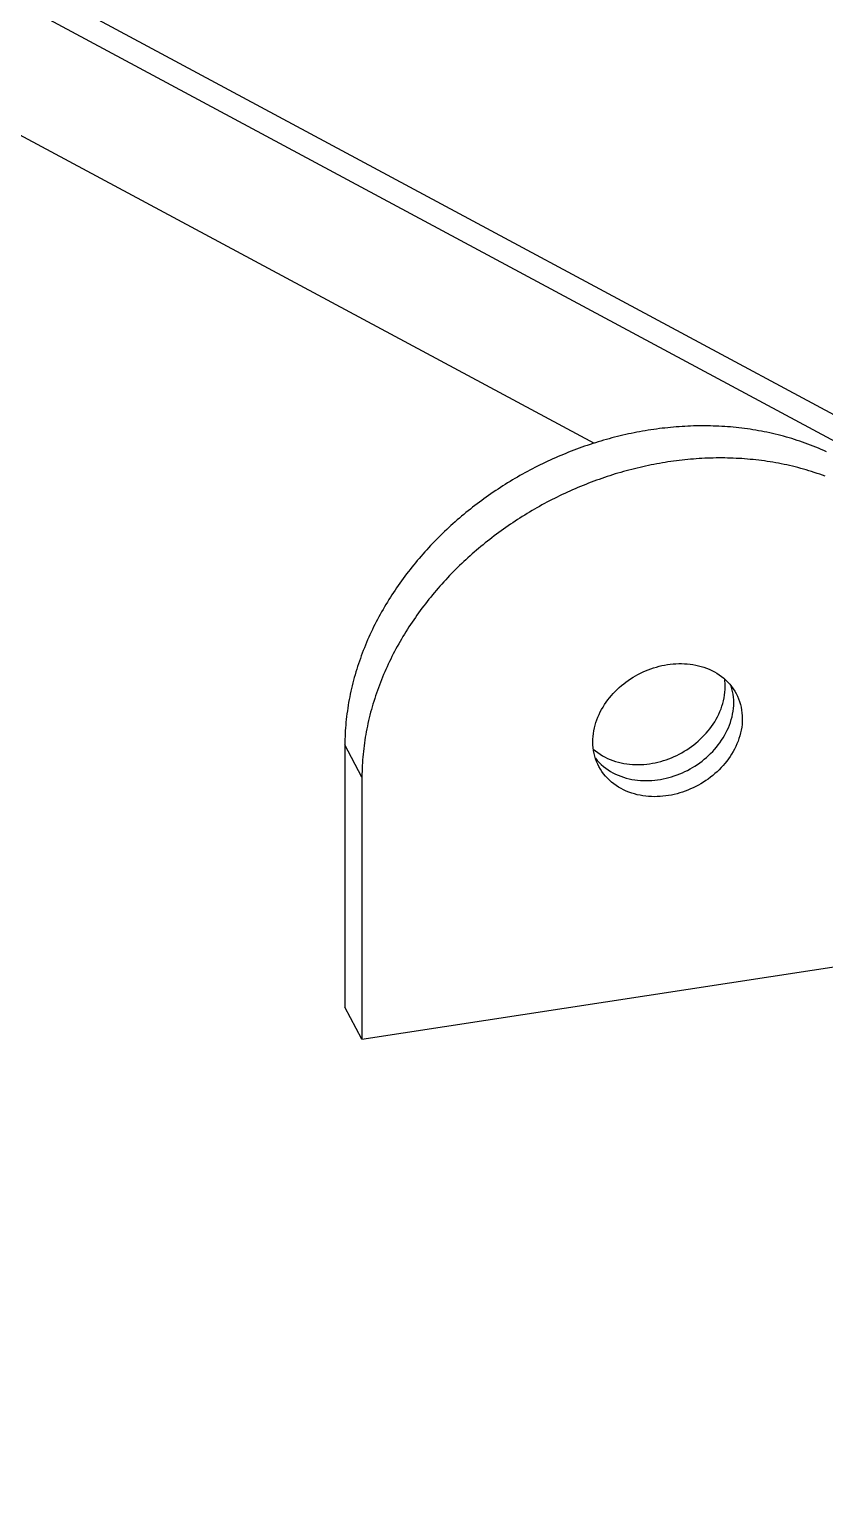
# Model space of a CAD drawing. Header units: millimetres. Extents: x 0 to 841, y 0 to 594.
# Drawn here: x 482.2 to 515.7, y 320.3 to 381.9 of the extents above; entities that cross this region are included whole.
import ezdxf

# ---------------------------------------------------------------- set-up
doc = ezdxf.new("R2010")
doc.units = ezdxf.units.MM
doc.layers.add('FINA', color=7, linetype='CONTINUOUS', lineweight=25)

msp = doc.modelspace()

# ---------------------------------------------------------------- linework, layer by layer
at = {"layer": 'FINA'}
for points in [[(335.5, 462.567), (599.5, 320.827)], [(334.469, 462.013), (598.469, 320.273)], [(389.943, 426.693), (506.009, 364.378)], [(515.815, 364.013), (515.705, 364.063), (515.595, 364.112), (515.485, 364.16), (515.374, 364.206), (515.263, 364.251), (515.151, 364.295), (515.038, 364.338), (514.926, 364.379), (514.812, 364.42), (514.699, 364.459), (514.585, 364.497), (514.47, 364.534), (514.355, 364.569), (514.24, 364.604), (514.125, 364.637), (514.009, 364.669), (513.893, 364.7), (513.776, 364.729), (513.659, 364.758), (513.542, 364.785), (513.425, 364.812), (513.307, 364.837), (513.19, 364.861), (513.072, 364.883), (512.953, 364.905), (512.835, 364.926), (512.716, 364.945), (512.597, 364.963), (512.479, 364.981), (512.359, 364.997), (512.24, 365.012), (512.121, 365.026), (512.001, 365.038), (511.882, 365.05), (511.762, 365.061), (511.642, 365.07), (511.522, 365.079), (511.402, 365.086), (511.282, 365.093), (511.162, 365.098), (511.042, 365.102), (510.922, 365.105), (510.801, 365.107), (510.681, 365.109), (510.561, 365.109), (510.441, 365.108), (510.321, 365.106), (510.2, 365.103), (510.08, 365.099), (509.96, 365.094), (509.84, 365.088), (509.72, 365.081), (509.6, 365.073), (509.48, 365.064), (509.36, 365.054), (509.241, 365.043), (509.121, 365.031), (509.002, 365.018), (508.882, 365.004), (508.763, 364.99), (508.644, 364.974), (508.525, 364.957), (508.406, 364.94), (508.287, 364.921), (508.168, 364.901), (508.05, 364.881), (507.932, 364.86), (507.813, 364.837), (507.695, 364.814), (507.578, 364.79), (507.46, 364.765), (507.343, 364.739), (507.226, 364.712), (507.109, 364.685), (506.992, 364.656), (506.875, 364.627), (506.759, 364.596), (506.643, 364.565), (506.527, 364.533), (506.411, 364.5), (506.296, 364.466), (506.181, 364.431), (506.066, 364.396), (505.952, 364.359), (505.837, 364.322), (505.723, 364.284), (505.61, 364.245), (505.496, 364.205), (505.383, 364.164), (505.27, 364.123), (505.158, 364.08), (505.046, 364.037), (504.934, 363.993), (504.822, 363.948), (504.711, 363.903), (504.6, 363.856), (504.489, 363.809), (504.379, 363.761), (504.269, 363.712), (504.16, 363.663), (504.051, 363.612), (503.942, 363.561), (503.834, 363.509), (503.726, 363.456), (503.618, 363.403), (503.511, 363.348), (503.404, 363.293), (503.298, 363.237), (503.192, 363.18), (503.086, 363.123), (502.981, 363.065), (502.876, 363.006), (502.772, 362.946), (502.668, 362.885), (502.565, 362.824), (502.462, 362.762), (502.359, 362.699), (502.257, 362.636), (502.155, 362.572), (502.054, 362.507), (501.954, 362.441), (501.854, 362.374), (501.754, 362.307), (501.655, 362.239), (501.556, 362.171), (501.458, 362.101), (501.36, 362.031), (501.263, 361.96), (501.166, 361.889), (501.07, 361.816), (500.975, 361.743), (500.88, 361.67), (500.785, 361.595), (500.692, 361.52), (500.598, 361.445), (500.505, 361.368), (500.413, 361.291), (500.322, 361.213), (500.231, 361.134), (500.14, 361.055), (500.05, 360.975), (499.961, 360.895), (499.873, 360.813), (499.785, 360.732), (499.697, 360.649), (499.611, 360.566), (499.525, 360.482), (499.439, 360.397), (499.355, 360.312), (499.27, 360.226), (499.187, 360.139), (499.104, 360.052), (499.022, 359.964), (498.941, 359.876), (498.86, 359.786), (498.78, 359.697), (498.701, 359.606), (498.623, 359.515), (498.545, 359.423), (498.468, 359.331), (498.392, 359.238), (498.316, 359.145), (498.242, 359.05), (498.168, 358.956), (498.095, 358.86), (498.022, 358.764), (497.951, 358.668), (497.88, 358.571), (497.81, 358.473), (497.741, 358.374), (497.673, 358.275), (497.605, 358.176), (497.539, 358.076), (497.473, 357.975), (497.408, 357.874), (497.344, 357.772), (497.281, 357.67), (497.219, 357.567), (497.158, 357.463), (497.097, 357.36), (497.038, 357.255), (496.979, 357.15), (496.922, 357.044), (496.865, 356.938), (496.81, 356.832), (496.755, 356.725), (496.702, 356.617), (496.649, 356.509), (496.597, 356.4), (496.547, 356.291), (496.497, 356.182), (496.449, 356.072), (496.401, 355.961), (496.355, 355.85), (496.31, 355.739), (496.266, 355.627), (496.222, 355.515), (496.18, 355.402), (496.14, 355.289), (496.1, 355.176), (496.061, 355.062), (496.024, 354.948), (495.987, 354.833), (495.952, 354.718), (495.918, 354.603), (495.886, 354.487), (495.854, 354.371), (495.824, 354.255), (495.795, 354.138), (495.767, 354.021), (495.74, 353.904), (495.715, 353.787), (495.691, 353.669), (495.668, 353.551), (495.647, 353.432), (495.627, 353.314), (495.608, 353.195), (495.591, 353.076), (495.574, 352.957), (495.56, 352.838), (495.546, 352.718), (495.534, 352.599), (495.523, 352.479), (495.514, 352.359), (495.506, 352.239), (495.5, 352.119), (495.495, 351.999), (495.491, 351.879), (495.489, 351.759), (495.488, 351.638)], [(515.76, 362.983), (515.647, 363.024), (515.534, 363.065), (515.42, 363.104), (515.306, 363.142), (515.191, 363.178), (515.077, 363.214), (514.961, 363.248), (514.846, 363.282), (514.73, 363.314), (514.614, 363.344), (514.497, 363.374), (514.381, 363.403), (514.263, 363.43), (514.146, 363.456), (514.029, 363.481), (513.911, 363.505), (513.793, 363.528), (513.675, 363.55), (513.556, 363.571), (513.437, 363.59), (513.319, 363.608), (513.2, 363.625), (513.081, 363.642), (512.961, 363.657), (512.842, 363.67), (512.722, 363.683), (512.603, 363.695), (512.483, 363.706), (512.363, 363.715), (512.243, 363.724), (512.123, 363.731), (512.003, 363.737), (511.883, 363.743), (511.763, 363.747), (511.643, 363.75), (511.523, 363.752), (511.402, 363.753), (511.282, 363.753), (511.162, 363.752), (511.042, 363.751), (510.922, 363.748), (510.801, 363.744), (510.681, 363.739), (510.561, 363.733), (510.441, 363.726), (510.321, 363.718), (510.201, 363.709), (510.082, 363.699), (509.962, 363.688), (509.842, 363.676), (509.723, 363.663), (509.603, 363.649), (509.484, 363.634), (509.365, 363.619), (509.246, 363.602), (509.127, 363.584), (509.008, 363.566), (508.89, 363.546), (508.771, 363.526), (508.653, 363.504), (508.535, 363.482), (508.417, 363.459), (508.299, 363.435), (508.181, 363.41), (508.064, 363.384), (507.947, 363.357), (507.83, 363.329), (507.713, 363.301), (507.596, 363.271), (507.48, 363.241), (507.364, 363.21), (507.248, 363.178), (507.133, 363.145), (507.017, 363.111), (506.902, 363.076), (506.787, 363.04), (506.673, 363.004), (506.559, 362.967), (506.445, 362.929), (506.331, 362.89), (506.217, 362.85), (506.104, 362.809), (505.991, 362.768), (505.879, 362.725), (505.767, 362.682), (505.655, 362.638), (505.543, 362.593), (505.432, 362.548), (505.321, 362.501), (505.211, 362.454), (505.1, 362.406), (504.991, 362.357), (504.881, 362.307), (504.772, 362.257), (504.663, 362.206), (504.555, 362.154), (504.447, 362.101), (504.339, 362.047), (504.232, 361.993), (504.125, 361.938), (504.019, 361.882), (503.913, 361.825), (503.807, 361.768), (503.702, 361.709), (503.597, 361.65), (503.493, 361.591), (503.389, 361.53), (503.286, 361.469), (503.183, 361.407), (503.08, 361.344), (502.978, 361.281), (502.877, 361.216), (502.776, 361.151), (502.675, 361.086), (502.575, 361.019), (502.475, 360.952), (502.376, 360.884), (502.277, 360.815), (502.179, 360.746), (502.081, 360.676), (501.984, 360.605), (501.888, 360.533), (501.792, 360.461), (501.696, 360.388), (501.601, 360.315), (501.507, 360.24), (501.413, 360.165), (501.319, 360.089), (501.227, 360.013), (501.134, 359.936), (501.043, 359.858), (500.952, 359.779), (500.861, 359.7), (500.772, 359.62), (500.682, 359.54), (500.594, 359.458), (500.506, 359.376), (500.419, 359.294), (500.332, 359.21), (500.246, 359.126), (500.16, 359.042), (500.076, 358.957), (499.992, 358.871), (499.908, 358.784), (499.826, 358.697), (499.744, 358.609), (499.662, 358.52), (499.582, 358.431), (499.502, 358.342), (499.422, 358.251), (499.344, 358.16), (499.266, 358.068), (499.189, 357.976), (499.113, 357.883), (499.038, 357.789), (498.963, 357.695), (498.889, 357.601), (498.816, 357.505), (498.743, 357.409), (498.672, 357.313), (498.601, 357.215), (498.531, 357.118), (498.462, 357.019), (498.394, 356.92), (498.326, 356.821), (498.26, 356.721), (498.194, 356.62), (498.129, 356.519), (498.065, 356.417), (498.002, 356.315), (497.94, 356.212), (497.879, 356.108), (497.818, 356.004), (497.759, 355.9), (497.701, 355.795), (497.643, 355.689), (497.587, 355.583), (497.531, 355.477), (497.476, 355.369), (497.423, 355.262), (497.37, 355.154), (497.319, 355.045), (497.268, 354.936), (497.218, 354.827), (497.17, 354.717), (497.123, 354.606), (497.076, 354.495), (497.031, 354.384), (496.987, 354.272), (496.944, 354.16), (496.902, 354.047), (496.861, 353.934), (496.821, 353.821), (496.782, 353.707), (496.745, 353.593), (496.709, 353.478), (496.674, 353.363), (496.64, 353.248), (496.607, 353.132), (496.575, 353.016), (496.545, 352.9), (496.516, 352.783), (496.488, 352.666), (496.462, 352.549), (496.436, 352.431), (496.412, 352.314), (496.39, 352.195), (496.368, 352.077), (496.348, 351.959), (496.329, 351.84), (496.312, 351.721), (496.296, 351.602), (496.281, 351.483), (496.267, 351.363), (496.255, 351.244), (496.245, 351.124), (496.235, 351.004), (496.227, 350.884), (496.221, 350.764), (496.216, 350.644), (496.212, 350.524), (496.21, 350.403), (496.209, 350.283)], [(506.214, 350.721), (506.16, 350.828), (506.113, 350.938), (506.072, 351.051), (506.037, 351.166), (506.008, 351.282), (505.986, 351.4), (505.97, 351.519), (505.959, 351.639), (505.956, 351.759), (505.957, 351.879), (505.965, 351.998), (505.979, 352.118), (505.998, 352.236), (506.022, 352.354), (506.051, 352.47), (506.086, 352.585), (506.125, 352.699), (506.168, 352.81), (506.216, 352.92), (506.268, 353.028), (506.325, 353.134), (506.385, 353.238), (506.449, 353.34), (506.516, 353.439), (506.587, 353.536), (506.661, 353.631), (506.738, 353.723), (506.818, 353.812), (506.901, 353.899), (506.986, 353.983), (507.074, 354.065), (507.165, 354.143), (507.258, 354.219), (507.353, 354.292), (507.451, 354.362), (507.55, 354.429), (507.652, 354.493), (507.755, 354.554), (507.86, 354.612), (507.967, 354.667), (508.075, 354.719), (508.185, 354.767), (508.296, 354.812), (508.409, 354.854), (508.523, 354.892), (508.637, 354.927), (508.753, 354.958), (508.87, 354.986), (508.988, 355.01), (509.106, 355.03), (509.225, 355.046), (509.344, 355.059), (509.464, 355.067), (509.584, 355.072), (509.704, 355.072), (509.824, 355.068), (509.943, 355.06), (510.063, 355.048), (510.182, 355.031), (510.3, 355.009), (510.417, 354.983), (510.533, 354.952), (510.647, 354.916), (510.76, 354.875), (510.871, 354.83), (510.98, 354.779), (511.086, 354.724), (511.19, 354.663), (511.291, 354.598), (511.388, 354.528), (511.482, 354.453), (511.571, 354.373), (511.656, 354.288), (511.737, 354.199), (511.813, 354.106), (511.883, 354.009), (511.948, 353.908), (512.007, 353.804)], [(511.545, 354.101), (511.544, 354.154), (511.542, 354.207), (511.539, 354.259), (511.535, 354.311), (511.53, 354.364), (511.524, 354.416)], [(511.905, 353.424), (511.902, 353.543), (511.893, 353.661), (511.878, 353.779), (511.857, 353.897), (511.83, 354.012), (511.797, 354.127)], [(505.976, 351.464), (506.068, 351.386), (506.165, 351.313), (506.264, 351.245), (506.367, 351.182), (506.473, 351.124), (506.581, 351.071), (506.692, 351.024), (506.804, 350.981), (506.919, 350.943), (507.035, 350.909), (507.152, 350.881), (507.27, 350.857), (507.389, 350.838), (507.509, 350.824), (507.629, 350.814), (507.75, 350.808), (507.87, 350.807), (507.991, 350.81), (508.111, 350.817), (508.231, 350.828), (508.351, 350.843), (508.47, 350.862), (508.589, 350.885), (508.706, 350.912), (508.823, 350.942), (508.939, 350.976), (509.053, 351.013), (509.167, 351.054), (509.279, 351.098), (509.39, 351.145), (509.499, 351.196), (509.607, 351.25), (509.713, 351.308), (509.818, 351.368), (509.92, 351.432), (510.021, 351.498), (510.119, 351.568), (510.216, 351.64), (510.31, 351.715), (510.401, 351.794), (510.491, 351.875), (510.577, 351.959), (510.661, 352.045), (510.743, 352.134), (510.821, 352.226), (510.896, 352.321), (510.968, 352.417), (511.036, 352.517), (511.101, 352.618), (511.162, 352.722), (511.22, 352.828), (511.273, 352.936), (511.322, 353.046), (511.367, 353.158), (511.407, 353.272), (511.443, 353.387), (511.473, 353.504), (511.498, 353.622), (511.518, 353.741), (511.533, 353.861), (511.542, 353.981), (511.545, 354.101)], [(512.007, 353.804), (512.062, 353.694), (512.11, 353.582), (512.151, 353.467), (512.187, 353.35), (512.215, 353.232), (512.238, 353.111), (512.253, 352.99), (512.263, 352.868), (512.266, 352.746)], [(506.064, 351.076), (506.141, 350.983), (506.224, 350.894), (506.311, 350.81), (506.402, 350.73), (506.498, 350.656), (506.597, 350.586), (506.699, 350.521), (506.805, 350.462), (506.913, 350.407), (507.024, 350.358), (507.136, 350.313), (507.251, 350.274), (507.367, 350.239), (507.485, 350.21), (507.603, 350.185), (507.723, 350.165), (507.843, 350.149), (507.963, 350.138), (508.084, 350.132), (508.206, 350.13), (508.327, 350.132), (508.448, 350.138), (508.568, 350.148), (508.689, 350.163), (508.808, 350.181), (508.928, 350.203), (509.046, 350.229), (509.163, 350.259), (509.28, 350.292), (509.395, 350.329), (509.51, 350.369), (509.622, 350.413), (509.734, 350.461), (509.844, 350.511), (509.953, 350.565), (510.06, 350.622), (510.165, 350.682), (510.268, 350.746), (510.369, 350.812), (510.468, 350.882), (510.565, 350.954), (510.66, 351.03), (510.753, 351.108), (510.843, 351.189), (510.93, 351.273), (511.015, 351.36), (511.096, 351.449), (511.175, 351.541), (511.251, 351.636), (511.323, 351.733), (511.392, 351.832), (511.458, 351.934), (511.52, 352.039), (511.577, 352.145), (511.631, 352.254), (511.681, 352.364), (511.726, 352.477), (511.766, 352.591), (511.802, 352.707), (511.833, 352.824), (511.858, 352.942), (511.879, 353.062), (511.893, 353.182), (511.902, 353.303), (511.905, 353.424)], [(512.266, 352.746), (512.263, 352.625), (512.254, 352.504), (512.239, 352.383), (512.219, 352.263), (512.193, 352.145), (512.162, 352.027), (512.126, 351.911), (512.086, 351.797), (512.04, 351.684), (511.99, 351.573), (511.936, 351.464), (511.878, 351.358), (511.816, 351.253), (511.75, 351.151), (511.681, 351.051), (511.608, 350.954), (511.532, 350.859), (511.453, 350.767), (511.371, 350.678), (511.286, 350.591), (511.198, 350.507), (511.108, 350.426), (511.015, 350.347), (510.92, 350.272), (510.822, 350.199), (510.723, 350.13), (510.621, 350.063), (510.517, 350), (510.412, 349.94), (510.304, 349.883), (510.196, 349.829), (510.085, 349.779), (509.973, 349.732), (509.86, 349.688), (509.745, 349.648), (509.629, 349.611), (509.512, 349.578), (509.394, 349.549), (509.276, 349.523), (509.156, 349.501), (509.036, 349.483), (508.915, 349.469), (508.794, 349.459), (508.673, 349.454), (508.551, 349.452), (508.43, 349.455), (508.309, 349.462), (508.188, 349.473), (508.067, 349.49), (507.948, 349.51), (507.829, 349.536), (507.711, 349.566), (507.595, 349.602), (507.48, 349.642), (507.368, 349.687), (507.257, 349.738), (507.149, 349.793), (507.044, 349.854), (506.941, 349.919), (506.843, 349.99), (506.748, 350.065), (506.657, 350.146), (506.57, 350.231), (506.488, 350.321), (506.411, 350.415), (506.34, 350.513), (506.274, 350.615), (506.214, 350.721)], [(496.209, 350.283), (495.488, 351.638)], [(495.488, 351.638), (495.488, 340.565)], [(496.209, 350.283), (496.209, 339.21)], [(496.209, 339.21), (522.012, 343.168)], [(496.209, 339.21), (495.488, 340.565)]]:
    msp.add_lwpolyline(points, dxfattribs=at)

doc.saveas('drawing.dxf')
